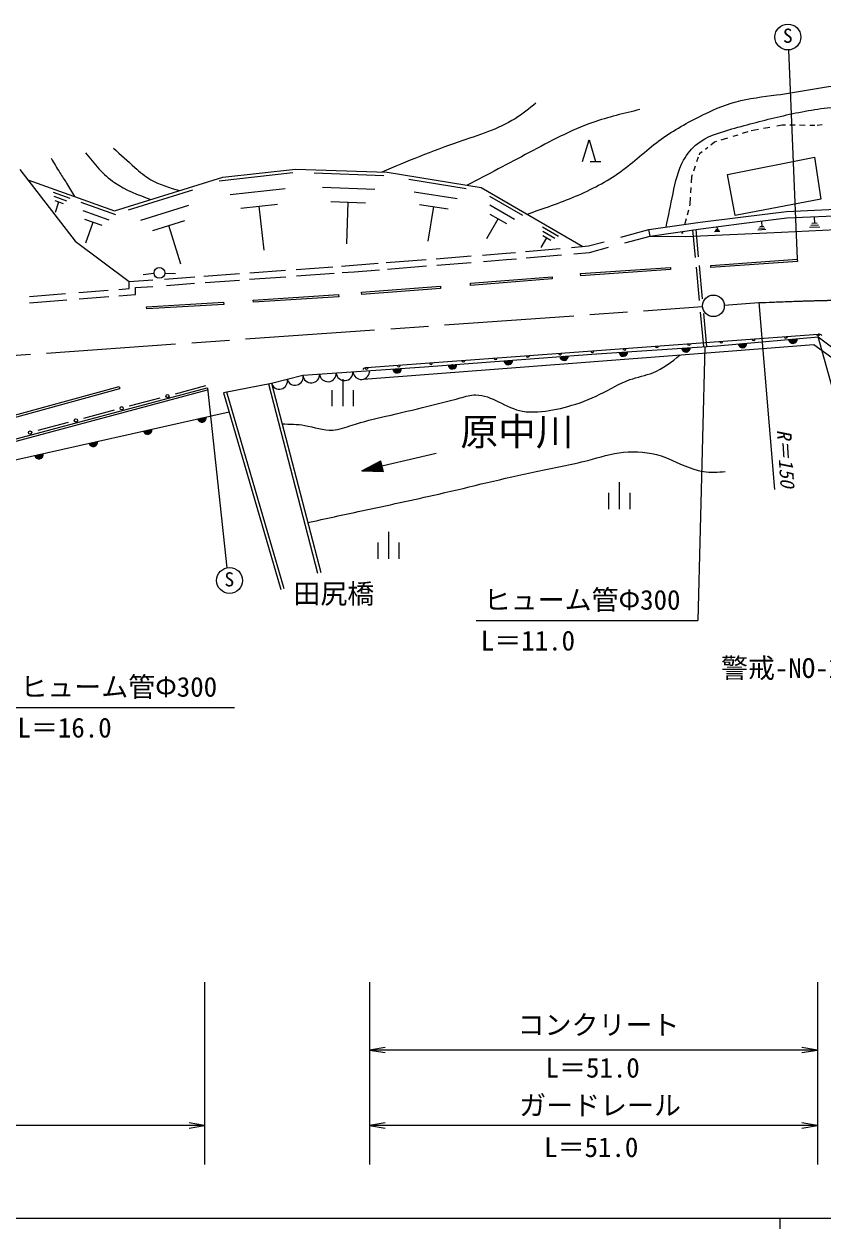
# Model space of a CAD drawing. Units: millimetres, scale not verified. Extents: x 40000 to 680000, y 20000 to 380000.
# Drawn here: x 197914 to 271988, y 204000 to 315745 of the extents above; entities that cross this region are included whole.
import ezdxf
from ezdxf.enums import TextEntityAlignment as Align

# ---------------------------------------------------------------- set-up
doc = ezdxf.new("R2010")
doc.units = ezdxf.units.MM
doc.header["$LTSCALE"] = 1000
doc.linetypes.add('CHAIN', pattern=[18.5, 12, -1.5, 3.5, -1.5])
for name, color, linetype, lineweight in [('M-BGD', 7, 'Continuous', 25), ('M-BMK', 2, 'CHAIN', 13), ('M-BMK-SRVR', 3, 'Continuous', 25), ('M-STR-HTXT', 7, 'Continuous', 13), ('M-STR-STR3', 7, 'Continuous', 25), ('M-STR-STRC', 7, 'Continuous', 25), ('M-TTL-BAND', 7, 'Continuous', 25)]:
    doc.layers.add(name, color=color, linetype=linetype, lineweight=lineweight)
doc.styles.add('ＭＳ ゴシック', font='')
doc.styles.get('ＭＳ ゴシック').set_extended_font_data('MS Gothic')

# ---------------------------------------------------------------- blocks, each defined once
blk = doc.blocks.new('open_arrow')
at = {"color": 0, "linetype": 'Continuous', "lineweight": -2}
blk.add_lwpolyline([(7.5, 1.25), (0, 0), (7.5, -1.25)], dxfattribs=at)

msp = doc.modelspace()

# ---------------------------------------------------------------- linework, layer by layer
at = {"layer": 'M-BGD'}
for p, q in [((266469, 306081), (267059, 306195)), ((267701, 306319), (268201, 306416)), ((268201, 306416), (268530, 306411)), ((268933, 306404), (269425, 306397)), ((269811, 306391), (270354, 306382)), ((270774, 306376), (271232, 306369)), ((271459, 306365), (271930, 306432)), ((262542, 304999), (263174, 305194)), ((263661, 305345), (264123, 305487)), ((264536, 305615), (265072, 305780)), ((265344, 305864), (266009, 305993)), ((249699, 303003), (250299, 305003)), ((250299, 305003), (250899, 303003)), ((261092, 304155), (261310, 304325)), ((261589, 304542), (261936, 304812)), ((261936, 304812), (262140, 304875)), ((250399, 303003), (251399, 303003)), ((260313, 302986), (260466, 303425)), ((260538, 303630), (260583, 303759)), ((260583, 303759), (260793, 303923)), ((263130, 301782), (271204, 303388)), ((271204, 303388), (271783, 299508)), ((197511, 302274), (202655, 295600)), ((216007, 301207), (222827, 301967)), ((216337, 301551), (223066, 302301)), ((223066, 302301), (231570, 301999)), ((224827, 301937), (231287, 301707)), ((231570, 301999), (240299, 300591)), ((259831, 301604), (259899, 301801)), ((260016, 302135), (260179, 302603)), ((263844, 297991), (263130, 301782)), ((198252, 301312), (206298, 298436)), ((206298, 298436), (216337, 301551)), ((225587, 300617), (230437, 300447)), ((233597, 301367), (238907, 300507)), ((259742, 300089), (259771, 300595)), ((259796, 301016), (259831, 301604)), ((200597, 300157), (202157, 299597)), ((200677, 299777), (201847, 299357)), ((207607, 298527), (213567, 300377)), ((217017, 299937), (222127, 300507)), ((234097, 300197), (238077, 299557)), ((240299, 300591), (249721, 295121)), ((241067, 299797), (244117, 298027)), ((259680, 299048), (259719, 299702)), ((271783, 299508), (263844, 297991)), ((200757, 299387), (201537, 299117)), ((200817, 298317), (201147, 299257)), ((203177, 299227), (206387, 298087)), ((203347, 298447), (205757, 297587)), ((208727, 297567), (213197, 298957)), ((218017, 298667), (221427, 299047)), ((220177, 294767), (219727, 298857)), ((226347, 299297), (229577, 299177)), ((227827, 295357), (227967, 299237)), ((234587, 299027), (237237, 298597)), ((235397, 295627), (235917, 298817)), ((241097, 298967), (243387, 297637)), ((259428, 298058), (259545, 298516)), ((259641, 298895), (259680, 299048)), ((264358, 297842), (268608, 298363)), ((268608, 298363), (274597, 298644)), ((203517, 297657), (205127, 297087)), ((203637, 295447), (204327, 297377)), ((209837, 296607), (212817, 297527)), ((240817, 295857), (241887, 297687)), ((241117, 298127), (242647, 297247)), ((255858, 296679), (260604, 297362)), ((259198, 297160), (259340, 297716)), ((260604, 297362), (264358, 297842)), ((260684, 296768), (264432, 297246)), ((264432, 297246), (268658, 297765)), ((266297, 297397), (266317, 296957)), ((268658, 297765), (274599, 298044)), ((271447, 297287), (270967, 297257)), ((271177, 297847), (271207, 297277)), ((212437, 293487), (211327, 297067)), ((245997, 296927), (247467, 296077)), ((246007, 296527), (247117, 295897)), ((246017, 296127), (246757, 295707)), ((253245, 295975), (255858, 296679)), ((255980, 296090), (255858, 296679)), ((255980, 296090), (260684, 296768)), ((259017, 296357), (258877, 296357)), ((258997, 296387), (258897, 296387)), ((258977, 296417), (258907, 296417)), ((258947, 296497), (258947, 296417)), ((259270, 296055), (268159, 296450)), ((259899, 296655), (260137, 294100)), ((260196, 296698), (260433, 294158)), ((262427, 296497), (261937, 296477)), ((262367, 296597), (261997, 296577)), ((262297, 296687), (262047, 296677)), ((262157, 296977), (262177, 296687)), ((266697, 296687), (265967, 296647)), ((266597, 296827), (266057, 296797)), ((266497, 296967), (266137, 296947)), ((268159, 296450), (275862, 296805)), ((271697, 296917), (270747, 296867)), ((271577, 297107), (270857, 297067)), ((202655, 295600), (207654, 291864)), ((245877, 295037), (246387, 295917)), ((248669, 295029), (250253, 295168)), ((250253, 295168), (251694, 295556)), ((250358, 294575), (252107, 295046)), ((253609, 295451), (255980, 296090)), ((255980, 296090), (259270, 296055)), ((231488, 293618), (235208, 293911)), ((236131, 293984), (239359, 294238)), ((240421, 294322), (242613, 294495)), ((240500, 293727), (242663, 293897)), ((242613, 294495), (243477, 294571)), ((242663, 293897), (243576, 293978)), ((244420, 294654), (247614, 294936)), ((244486, 294058), (247735, 294344)), ((248882, 294445), (250358, 294575)), ((261586, 293355), (269605, 293936)), ((269605, 293936), (269620, 293736)), ((218844, 292676), (222157, 292918)), ((223157, 292991), (226531, 293238)), ((227348, 293298), (228463, 293379)), ((227421, 292701), (228508, 292781)), ((228463, 293379), (230733, 293558)), ((228508, 292781), (230880, 292968)), ((231599, 293025), (235242, 293312)), ((236185, 293386), (239370, 293637)), ((249522, 292610), (257849, 293180)), ((257863, 292981), (249536, 292410)), ((257849, 293180), (257863, 292981)), ((260222, 293196), (260510, 290104)), ((260508, 293357), (260798, 290248)), ((261600, 293156), (261586, 293355)), ((269620, 293736), (261600, 293156)), ((207654, 291864), (209841, 292022)), ((207654, 291221), (207654, 291864)), ((209957, 292607), (208967, 292477)), ((210947, 292102), (213743, 292304)), ((210957, 292647), (211957, 292617)), ((211121, 291513), (213728, 291702)), ((214595, 292366), (217896, 292607)), ((214695, 291772), (217885, 292005)), ((218811, 292073), (222191, 292319)), ((223174, 292391), (226662, 292646)), ((239294, 291706), (246868, 292312)), ((239309, 291507), (239294, 291706)), ((246884, 292113), (239309, 291507)), ((246868, 292312), (246884, 292113)), ((249536, 292410), (249522, 292610)), ((198422, 290482), (201740, 290748)), ((202985, 290847), (205708, 291066)), ((206691, 291144), (207654, 291221)), ((206700, 290543), (208254, 290668)), ((208254, 291306), (209842, 291420)), ((208254, 290668), (208254, 291306)), ((219160, 290149), (227082, 290664)), ((227082, 290664), (227095, 290464)), ((229216, 290867), (236514, 291427)), ((229232, 290667), (229216, 290867)), ((236529, 291228), (229232, 290667)), ((236514, 291427), (236529, 291228)), ((198416, 289879), (201885, 290157)), ((203033, 290249), (205770, 290469)), ((209279, 289534), (216410, 289948)), ((209291, 289334), (209279, 289534)), ((216422, 289749), (209291, 289334)), ((216410, 289948), (216422, 289749)), ((219173, 289950), (219160, 290149)), ((227095, 290464), (219173, 289950)), ((260611, 289025), (260909, 285827)), ((260923, 288906), (261209, 285847)), ((229667, 283895), (271540, 286988)), ((262195, 285913), (271549, 286727)), ((271549, 286727), (277333, 282384)), ((229382, 282815), (258044, 285014)), ((235051, 283969), (250571, 285141)), ((250571, 285141), (262195, 285913)), ((258044, 285014), (271153, 286036)), ((271153, 286036), (276635, 282038)), ((223766, 283188), (235051, 283969)), ((220860, 282451), (223766, 283188)), ((227460, 282806), (227460, 280306)), ((192877, 278342), (206731, 282141)), ((192911, 278144), (206783, 281949)), ((194128, 276454), (214882, 282002)), ((194164, 276257), (214933, 281809)), ((206731, 282141), (206783, 281949)), ((214750, 282180), (211919, 281428)), ((214882, 282002), (214933, 281809)), ((216399, 281568), (220860, 282451)), ((216695, 281627), (221996, 263383)), ((220565, 282393), (225130, 264815)), ((220860, 282451), (225420, 264891)), ((226460, 281806), (226460, 280306)), ((228460, 280306), (228460, 281806)), ((210503, 281053), (207672, 280301)), ((216407, 281543), (221708, 263299)), ((191750, 274121), (216916, 279790)), ((206256, 279926), (203425, 279175)), ((202010, 278799), (199179, 278048)), ((236122, 275910), (229231, 274312)), ((229231, 274312), (230996, 275253)), ((230472, 274270), (230327, 274896)), ((230524, 274268), (230373, 274921)), ((230576, 274266), (230419, 274945)), ((230628, 274265), (230464, 274969)), ((230679, 274263), (230510, 274994)), ((230731, 274261), (230556, 275018)), ((230783, 274259), (230601, 275042)), ((230835, 274258), (230647, 275067)), ((230886, 274256), (230693, 275091)), ((230938, 274254), (230738, 275115)), ((230990, 274252), (230784, 275140)), ((231041, 274251), (230830, 275164)), ((231093, 274249), (230875, 275189)), ((231145, 274247), (230921, 275213)), ((231197, 274245), (230967, 275237)), ((231230, 274244), (230996, 275253)), ((229231, 274312), (231230, 274244)), ((229283, 274310), (229276, 274337)), ((229334, 274309), (229322, 274361)), ((229386, 274307), (229368, 274385)), ((229438, 274305), (229414, 274410)), ((229489, 274303), (229459, 274434)), ((229541, 274302), (229505, 274458)), ((229593, 274300), (229551, 274483)), ((229645, 274298), (229596, 274507)), ((229696, 274296), (229642, 274531)), ((229748, 274295), (229688, 274556)), ((229800, 274293), (229733, 274580)), ((229852, 274291), (229779, 274604)), ((229903, 274289), (229825, 274629)), ((229955, 274288), (229870, 274653)), ((230007, 274286), (229916, 274677)), ((230059, 274284), (229962, 274702)), ((230110, 274282), (230007, 274726)), ((230162, 274281), (230053, 274750)), ((230214, 274279), (230099, 274775)), ((230265, 274277), (230144, 274799)), ((230317, 274275), (230190, 274823)), ((230369, 274273), (230236, 274848)), ((230421, 274272), (230282, 274872)), ((253102, 273257), (253102, 270757)), ((252102, 272257), (252102, 270757)), ((254102, 270757), (254102, 272257)), ((231704, 268659), (231704, 266159)), ((230704, 267659), (230704, 266159)), ((232704, 266159), (232704, 267659))]:
    msp.add_line(p, q, dxfattribs=at)
for centre, radius in [((210460, 292667), 500), ((211211, 281241), 150), ((206964, 280114), 150), ((202717, 278987), 150), ((198471, 277860), 150)]:
    msp.add_circle(centre, radius, dxfattribs=at)
for centre, radius, start, end in [((259576, 286105), 150, 184.2244, 4.2244), ((262567, 286326), 150, 184.2244, 4.2244), ((264534, 286117), 400, 184.97526, 4.97526), ((264534, 286117), 400, 184.97526, 4.97526), ((264534, 286117), 350, 184.97526, 4.97526), ((264534, 286117), 300, 184.97526, 4.97526), ((264534, 286117), 250, 184.97526, 4.97526), ((264534, 286117), 200, 184.97526, 4.97526), ((264534, 286117), 150, 184.97526, 4.97526), ((264534, 286117), 100, 184.97526, 4.97526), ((264534, 286117), 50, 184.97526, 4.97526), ((265558, 286546), 150, 184.2244, 4.2244), ((268549, 286767), 150, 184.2244, 4.2244), ((269211, 286524), 400, 184.97526, 4.97526), ((269211, 286524), 400, 184.97526, 4.97526), ((269211, 286524), 350, 184.97526, 4.97526), ((269211, 286524), 300, 184.97526, 4.97526), ((269211, 286524), 250, 184.97526, 4.97526), ((269211, 286524), 200, 184.97526, 4.97526), ((269211, 286524), 150, 184.97526, 4.97526), ((269211, 286524), 100, 184.97526, 4.97526), ((269211, 286524), 50, 184.97526, 4.97526), ((271540, 286988), 150, 184.2244, 4.2244), ((271577, 286490), 500, 49.2244, 94.2244), ((244622, 285000), 150, 184.2244, 4.2244), ((247613, 285221), 150, 184.2244, 4.2244), ((247985, 284945), 400, 184.31603, 4.31603), ((247985, 284945), 400, 184.31603, 4.31603), ((247985, 284945), 350, 184.31603, 4.31603), ((247985, 284945), 300, 184.31603, 4.31603), ((247985, 284945), 250, 184.31603, 4.31603), ((247985, 284945), 200, 184.31603, 4.31603), ((247985, 284945), 150, 184.31603, 4.31603), ((247985, 284945), 100, 184.31603, 4.31603), ((250604, 285442), 150, 184.2244, 4.2244), ((253477, 285334), 400, 183.80131, 3.80131), ((253477, 285334), 400, 183.80131, 3.80131), ((253477, 285334), 350, 183.80131, 3.80131), ((253477, 285334), 300, 183.80131, 3.80131), ((253477, 285334), 250, 183.80131, 3.80131), ((253477, 285334), 200, 183.80131, 3.80131), ((253477, 285334), 150, 183.80131, 3.80131), ((253477, 285334), 100, 183.80131, 3.80131), ((253477, 285334), 50, 183.80131, 3.80131), ((253595, 285663), 150, 184.2244, 4.2244), ((256585, 285884), 150, 184.2244, 4.2244), ((259289, 285720), 400, 183.80131, 3.80131), ((259289, 285720), 400, 183.80131, 3.80131), ((259289, 285720), 350, 183.80131, 3.80131), ((259289, 285720), 300, 183.80131, 3.80131), ((259289, 285720), 250, 183.80131, 3.80131), ((259289, 285720), 200, 183.80131, 3.80131), ((259289, 285720), 150, 183.80131, 3.80131), ((259289, 285720), 100, 183.80131, 3.80131), ((259289, 285720), 50, 183.80131, 3.80131), ((229704, 283397), 500, 94.2244, 139.2244), ((229667, 283895), 150, 184.2244, 4.2244), ((232658, 284116), 150, 184.2244, 4.2244), ((235649, 284337), 150, 184.2244, 4.2244), ((237638, 284165), 400, 184.31603, 4.31603), ((237638, 284165), 400, 184.31603, 4.31603), ((237638, 284165), 350, 184.31603, 4.31603), ((237638, 284165), 300, 184.31603, 4.31603), ((237638, 284165), 250, 184.31603, 4.31603), ((237638, 284165), 200, 184.31603, 4.31603), ((237638, 284165), 150, 184.31603, 4.31603), ((237638, 284165), 100, 184.31603, 4.31603), ((237638, 284165), 50, 184.31603, 4.31603), ((238640, 284558), 150, 184.2244, 4.2244), ((241631, 284779), 150, 184.2244, 4.2244), ((242811, 284555), 400, 184.31603, 4.31603), ((242811, 284555), 400, 184.31603, 4.31603), ((242811, 284555), 350, 184.31603, 4.31603), ((242811, 284555), 300, 184.31603, 4.31603), ((242811, 284555), 250, 184.31603, 4.31603), ((242811, 284555), 200, 184.31603, 4.31603), ((242811, 284555), 150, 184.31603, 4.31603), ((242811, 284555), 100, 184.31603, 4.31603), ((242811, 284555), 50, 184.31603, 4.31603), ((247985, 284945), 50, 184.31603, 4.31603), ((221586, 282635), 750, 194.23728, 14.23728), ((223040, 283004), 750, 194.23728, 14.23728), ((224540, 283242), 775, 183.95841, 3.95841), ((226086, 283349), 775, 183.95841, 3.95841), ((227633, 283456), 775, 183.95841, 3.95841), ((229180, 283563), 775, 183.95841, 3.95841), ((232502, 283793), 400, 183.95841, 3.95841), ((232502, 283793), 400, 183.95841, 3.95841), ((232502, 283793), 350, 183.95841, 3.95841), ((232502, 283793), 300, 183.95841, 3.95841), ((232502, 283793), 250, 183.95841, 3.95841), ((232502, 283793), 200, 183.95841, 3.95841), ((232502, 283793), 150, 183.95841, 3.95841), ((232502, 283793), 100, 183.95841, 3.95841), ((232502, 283793), 50, 183.95841, 3.95841), ((214399, 279223), 400, 192.69434, 12.69434), ((214399, 279223), 400, 192.69434, 12.69434), ((214399, 279223), 350, 192.69434, 12.69434), ((214399, 279223), 300, 192.69434, 12.69434), ((214399, 279223), 250, 192.69434, 12.69434), ((214399, 279223), 200, 192.69434, 12.69434), ((214399, 279223), 150, 192.69434, 12.69434), ((214399, 279223), 100, 192.69434, 12.69434), ((214399, 279223), 50, 192.69434, 12.69434), ((209366, 278090), 400, 192.69434, 12.69434), ((209366, 278090), 400, 192.69434, 12.69434), ((209366, 278090), 350, 192.69434, 12.69434), ((209366, 278090), 300, 192.69434, 12.69434), ((209366, 278090), 250, 192.69434, 12.69434), ((209366, 278090), 200, 192.69434, 12.69434), ((209366, 278090), 150, 192.69434, 12.69434), ((209366, 278090), 100, 192.69434, 12.69434), ((209366, 278090), 50, 192.69434, 12.69434), ((204333, 276956), 400, 192.69434, 12.69434), ((204333, 276956), 400, 192.69434, 12.69434), ((204333, 276956), 350, 192.69434, 12.69434), ((204333, 276956), 300, 192.69434, 12.69434), ((204333, 276956), 250, 192.69434, 12.69434), ((204333, 276956), 200, 192.69434, 12.69434), ((204333, 276956), 150, 192.69434, 12.69434), ((204333, 276956), 100, 192.69434, 12.69434), ((204333, 276956), 50, 192.69434, 12.69434), ((199300, 275822), 400, 192.69434, 12.69434), ((199300, 275822), 400, 192.69434, 12.69434), ((199300, 275822), 350, 192.69434, 12.69434), ((199300, 275822), 300, 192.69434, 12.69434), ((199300, 275822), 250, 192.69434, 12.69434), ((199300, 275822), 200, 192.69434, 12.69434), ((199300, 275822), 150, 192.69434, 12.69434), ((199300, 275822), 100, 192.69434, 12.69434), ((199300, 275822), 50, 192.69434, 12.69434)]:
    msp.add_arc(centre, radius, start, end, dxfattribs=at)
for points, knots in [([(257445, 296907), (257660, 297944), (257875, 298981), (258094, 300028), (258318, 301095), (258546, 302173), (259072, 303125), (259401, 303717), (259845, 304261), (260376, 304673), (261204, 305315), (262243, 305637), (263269, 305936), (264775, 306375), (266251, 306764), (267751, 307118), (269279, 307478), (270831, 307801), (272396, 307973), (274314, 308184), (276251, 308166), (278181, 308258), (280014, 308346), (281841, 308533), (283641, 308910), (285299, 309257), (286934, 309766), (288449, 310499), (290214, 311354), (291817, 312516), (293420, 313677)], [0, 0, 0, 0, 1, 1, 1, 2, 2, 2, 3, 3, 3, 4, 4, 4, 5, 5, 5, 6, 6, 6, 7, 7, 7, 8, 8, 8, 9, 9, 9, 10, 10, 10, 10]), ([(244549, 298123), (246062, 298636), (247574, 299148), (249048, 299774), (250505, 300393), (251925, 301123), (253206, 302046), (254442, 302936), (255548, 304005), (256770, 304911), (257935, 305774), (259205, 306489), (260510, 307148), (261617, 307706), (262749, 308224), (263934, 308545), (265149, 308875), (266418, 308998), (267673, 309174), (269674, 309455), (271638, 309869), (273649, 310083), (274809, 310207), (275986, 310264), (277108, 310537), (278165, 310794), (279174, 311242), (280183, 311690)], [0, 0, 0, 0, 1, 1, 1, 2, 2, 2, 3, 3, 3, 4, 4, 4, 5, 5, 5, 6, 6, 6, 7, 7, 7, 8, 8, 8, 9, 9, 9, 9]), ([(245378, 308406), (244753, 307901), (244128, 307396), (243456, 306973), (241858, 305967), (239994, 305428), (238180, 304806), (235755, 303975), (233419, 302996), (231084, 302016)], [0, 0, 0, 0, 1, 1, 1, 2, 2, 2, 3, 3, 3, 3]), ([(255023, 307812), (253548, 307467), (252074, 307123), (250655, 306623), (248608, 305902), (246678, 304855), (244749, 303828), (242831, 302806), (240915, 301804), (238998, 300801)], [0, 0, 0, 0, 1, 1, 1, 2, 2, 2, 3, 3, 3, 3]), ([(206210, 304238), (206858, 303638), (207505, 303038), (208176, 302451), (208650, 302036), (209136, 301628), (209672, 301312), (210480, 300836), (211401, 300571), (212322, 300305)], [0, 0, 0, 0, 1, 1, 1, 2, 2, 2, 3, 3, 3, 3]), ([(200425, 303300), (200689, 302850), (200953, 302401), (201230, 301960), (201436, 301631), (201650, 301307), (201855, 300977), (202103, 300579), (202338, 300173), (202573, 299768)], [0, 0, 0, 0, 1, 1, 1, 2, 2, 2, 3, 3, 3, 3]), ([(203619, 303814), (204014, 303302), (204408, 302791), (204848, 302317), (205287, 301844), (205771, 301408), (206300, 301044), (207314, 300345), (208489, 299913), (209664, 299480)], [0, 0, 0, 0, 1, 1, 1, 2, 2, 2, 3, 3, 3, 3]), ([(221844, 278659), (222543, 278653), (223241, 278648), (223936, 278526), (224810, 278373), (225678, 278037), (226535, 278089), (227139, 278125), (227737, 278355), (228336, 278552), (229371, 278892), (230406, 279132), (231449, 279375), (232750, 279678), (234063, 279986), (235360, 280301), (236354, 280544), (237339, 280791), (238344, 281073), (238832, 281210), (239324, 281355), (239811, 281356), (240530, 281358), (241238, 281044), (241921, 280713), (242657, 280356), (243363, 279978), (244133, 279838), (244592, 279755), (245073, 279756), (245548, 279787), (246496, 279848), (247420, 280026), (248327, 280276), (249353, 280558), (250357, 280930), (251312, 281408), (252237, 281871), (253117, 282434), (254091, 282771), (254792, 283015), (255543, 283141), (256226, 283415), (257151, 283784), (257952, 284422), (258754, 285060)], [0, 0, 0, 0, 1, 1, 1, 2, 2, 2, 3, 3, 3, 4, 4, 4, 5, 5, 5, 6, 6, 6, 7, 7, 7, 8, 8, 8, 9, 9, 9, 10, 10, 10, 11, 11, 11, 12, 12, 12, 13, 13, 13, 14, 14, 14, 15, 15, 15, 15]), ([(224220, 269513), (225875, 269876), (227531, 270239), (229188, 270595), (231582, 271110), (233979, 271610), (236366, 272158), (239378, 272849), (242374, 273615), (245397, 274242), (247001, 274575), (248613, 274869), (250202, 275284), (251296, 275570), (252380, 275914), (253502, 276037), (254659, 276163), (255856, 276055), (256975, 275689), (258321, 275250), (259554, 274440), (260912, 274242), (261568, 274147), (262253, 274194), (262938, 274242)], [0, 0, 0, 0, 1, 1, 1, 2, 2, 2, 3, 3, 3, 4, 4, 4, 5, 5, 5, 6, 6, 6, 7, 7, 7, 8, 8, 8, 8])]:
    msp.add_open_spline(points, degree=3, knots=knots, dxfattribs=at)
at = {"layer": 'M-BMK'}
for p, q in [((163091, 282621), (260834, 289541)), ((262833, 289682), (266045, 289910))]:
    msp.add_line(p, q, dxfattribs=at)
msp.add_open_spline([(266045, 289910), (269510, 290046), (272975, 290183), (276439, 290157), (279946, 290131), (283453, 289939), (286952, 289656), (290392, 289378), (293823, 289012), (297237, 288519), (300285, 288078), (303318, 287537), (306339, 286926), (309456, 286295), (312559, 285589), (315622, 284742), (319183, 283756), (322690, 282578), (326160, 281303), (329660, 280016), (333122, 278630), (336516, 277092), (340142, 275449), (343690, 273632), (347175, 271706), (349239, 270565), (351282, 269386), (353283, 268140), (354263, 267529), (355233, 266903), (356203, 266277)], degree=3, knots=[0, 0, 0, 0, 1, 1, 1, 2, 2, 2, 3, 3, 3, 4, 4, 4, 5, 5, 5, 6, 6, 6, 7, 7, 7, 8, 8, 8, 9, 9, 9, 10, 10, 10, 10], dxfattribs=at)
at = {"layer": 'M-BMK-SRVR'}
msp.add_circle((261838, 289614), 1000, dxfattribs=at)
at = {"layer": 'M-STR-HTXT'}
msp.add_line((266038, 289909), (267505, 272591), dxfattribs=at)
at = {"layer": 'M-STR-STR3'}
for p, q in [((261033, 285836), (260391, 260429)), ((239845, 260429), (260391, 260429)), ((196877, 252357), (217423, 252357)), ((214658, 226879), (214658, 209972)), ((229942, 226879), (229942, 209972)), ((271489, 226879), (271489, 209972)), ((271489, 220591), (229942, 220591)), ((214658, 213587), (155010, 213587)), ((271489, 213587), (229942, 213587))]:
    msp.add_line(p, q, dxfattribs=at)
at = {"layer": 'M-STR-STRC'}
for p, q in [((268802, 313347), (269605, 293936)), ((277540, 265171), (271549, 286727)), ((216739, 265322), (214958, 281984))]:
    msp.add_line(p, q, dxfattribs=at)
for centre in [(268743, 314545), (216968, 264144)]:
    msp.add_circle(centre, 1200, dxfattribs=at)
at = {"layer": 'M-TTL-BAND'}
for p, q in [((40000, 205000), (579000, 205000)), ((268000, 205000), (268000, 204000))]:
    msp.add_line(p, q, dxfattribs=at)

# ---------------------------------------------------------------- block references
at = {"layer": 'M-STR-STR3', "xscale": 193, "yscale": 193}
for p in [(229942, 220591), (229942, 213587)]:
    msp.add_blockref('open_arrow', p, dxfattribs=at)
at = {"layer": 'M-STR-STR3', "xscale": 193, "yscale": 193, "rotation": 180}
for p in [(271489, 220591), (214658, 213587), (271489, 213587)]:
    msp.add_blockref('open_arrow', p, dxfattribs=at)

# ---------------------------------------------------------------- texts
at = {"layer": 'M-STR-HTXT', "style": 'ＭＳ ゴシック'}
for s, height, p in [('原中川', 2566, (238370, 275894)), ('田尻橋', 1833, (222884, 261448))]:
    msp.add_text(s, height=height, dxfattribs=at).set_placement(p, align=Align.BOTTOM_LEFT)
at = {"layer": 'M-STR-HTXT', "style": 'ＭＳ ゴシック', "oblique": 15}
msp.add_text('R＝150', height=1320, rotation=273.641, dxfattribs=at).set_placement((267329, 278092), align=Align.BOTTOM_LEFT)
at = {"layer": 'M-STR-STR3', "style": 'ＭＳ ゴシック'}
for s, p in [('ヒューム管Φ300', (240536, 260883)), ('L＝11.0', (240267, 257096)), ('ヒューム管Φ300', (197568, 252811)), ('L＝16.0', (197299, 249024)), ('コンクリート', (243677, 221462)), ('L＝51.0', (246272, 217484)), ('ガードレール', (243822, 213993)), ('L＝51.0', (246139, 210115))]:
    msp.add_text(s, height=1833, dxfattribs=at).set_placement(p, align=Align.BOTTOM_LEFT)
at = {"layer": 'M-STR-STRC', "style": 'ＭＳ ゴシック'}
for s, height, p in [('S', 1320, (268284, 313611)), ('S', 1320, (216499, 263191)), ('警戒-NO-26', 1833, (262537, 254550))]:
    msp.add_text(s, height=height, dxfattribs=at).set_placement(p, align=Align.BOTTOM_LEFT)

doc.saveas('drawing.dxf')
